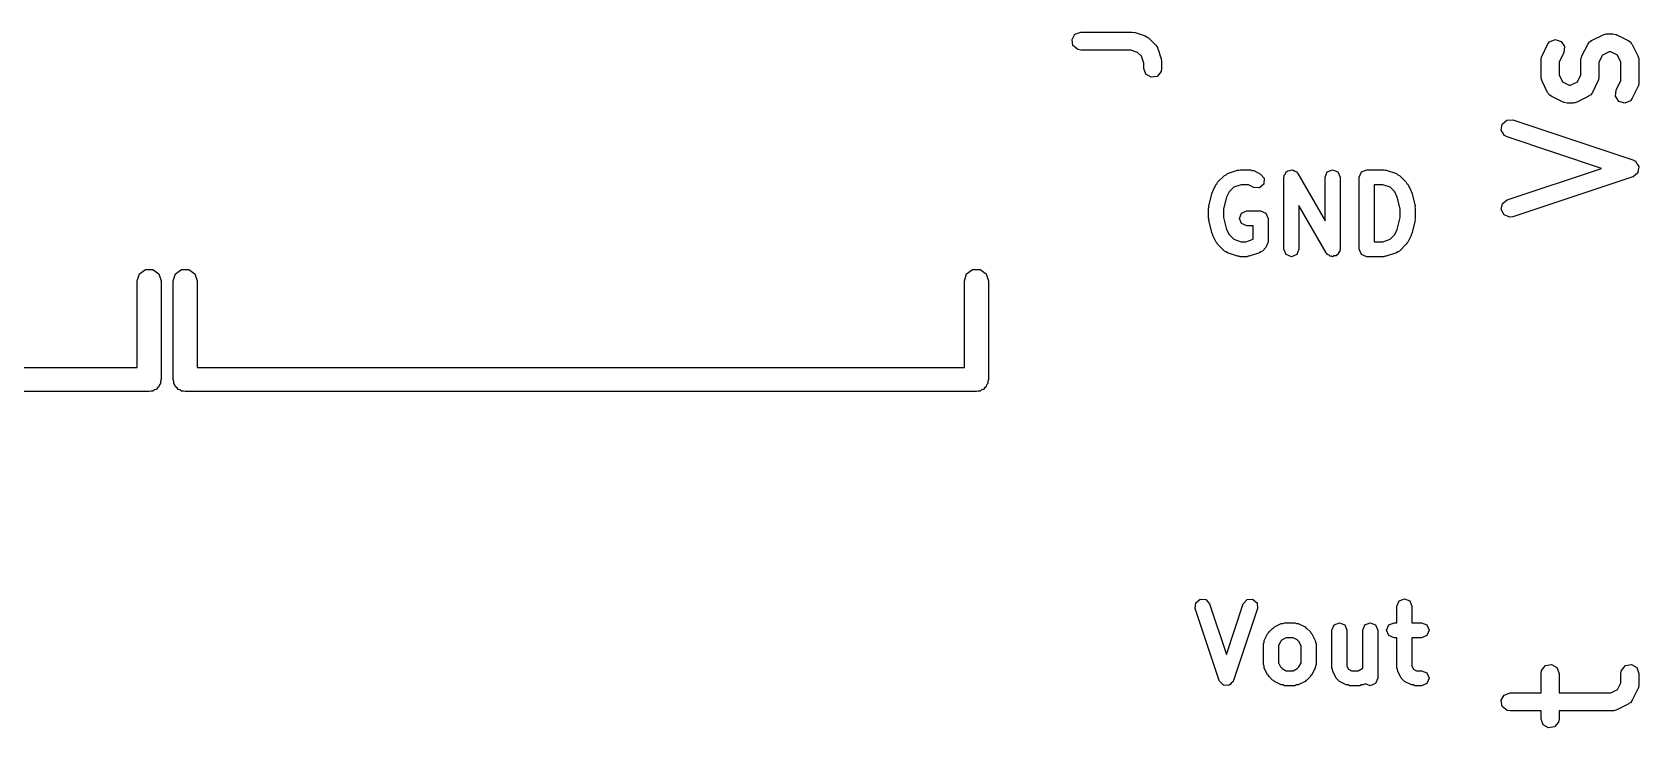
# Model space of a CAD drawing. Extents: x 83.3 to 116.7, y -116.7 to -83.3.
# Drawn here: x 103.32 to 116.73, y -105.93 to -100.12 of the extents above; entities that cross this region are included whole.
import ezdxf

# ---------------------------------------------------------------- set-up
doc = ezdxf.new("R2010")
doc.units = 0
doc.layers.add('BLACK', color=7, linetype='CONTINUOUS')

msp = doc.modelspace()

# ---------------------------------------------------------------- linework, layer by layer
at = {"layer": 'BLACK', "linetype": 'CONTINUOUS'}
for p, q in [((112.023, -100.143), (112.071, -100.125)), ((112.071, -100.125), (112.5, -100.125)), ((112.5, -100.125), (112.522, -100.129)), ((111.998, -100.187), (112.023, -100.143)), ((112.006, -100.237), (111.998, -100.187)), ((112.046, -100.27), (112.006, -100.237)), ((112.522, -100.129), (112.524, -100.129)), ((112.524, -100.129), (112.609, -100.157)), ((112.609, -100.157), (112.632, -100.17)), ((112.632, -100.17), (112.635, -100.174)), ((112.635, -100.174), (112.639, -100.176)), ((112.639, -100.176), (112.696, -100.233)), ((112.696, -100.233), (112.711, -100.254)), ((112.711, -100.254), (112.711, -100.258)), ((112.711, -100.258), (112.714, -100.262)), ((115.919, -100.324), (115.966, -100.228)), ((115.966, -100.228), (115.982, -100.207)), ((115.982, -100.207), (116.029, -100.187)), ((116.029, -100.187), (116.078, -100.202)), ((116.078, -100.202), (116.106, -100.244)), ((116.106, -100.244), (116.1, -100.295)), ((116.252, -100.324), (116.3, -100.228)), ((116.3, -100.228), (116.315, -100.207)), ((116.315, -100.207), (116.325, -100.203)), ((116.325, -100.203), (116.333, -100.195)), ((116.333, -100.195), (116.428, -100.147)), ((116.428, -100.147), (116.453, -100.14)), ((116.453, -100.14), (116.458, -100.141)), ((116.458, -100.141), (116.462, -100.139)), ((116.462, -100.139), (116.51, -100.139)), ((116.51, -100.139), (116.535, -100.144)), ((116.535, -100.144), (116.539, -100.147)), ((116.539, -100.147), (116.543, -100.147)), ((116.543, -100.147), (116.638, -100.195)), ((116.638, -100.195), (116.659, -100.21)), ((116.659, -100.21), (116.664, -100.221)), ((116.664, -100.221), (116.672, -100.228)), ((116.672, -100.228), (116.719, -100.324)), ((112.071, -100.275), (112.046, -100.27)), ((112.488, -100.275), (112.071, -100.275)), ((112.545, -100.294), (112.488, -100.275)), ((112.577, -100.326), (112.545, -100.294)), ((112.596, -100.384), (112.577, -100.326)), ((112.596, -100.429), (112.596, -100.384)), ((112.714, -100.262), (112.743, -100.348)), ((112.743, -100.348), (112.746, -100.37)), ((112.746, -100.37), (112.746, -100.371)), ((112.746, -100.371), (112.746, -100.429)), ((115.911, -100.357), (115.915, -100.331)), ((115.911, -100.5), (115.911, -100.357)), ((115.915, -100.331), (115.918, -100.328)), ((115.918, -100.328), (115.919, -100.324)), ((116.1, -100.295), (116.061, -100.375)), ((116.061, -100.375), (116.061, -100.482)), ((116.244, -100.357), (116.249, -100.331)), ((116.244, -100.482), (116.244, -100.357)), ((116.249, -100.331), (116.251, -100.328)), ((116.251, -100.328), (116.252, -100.324)), ((116.423, -100.318), (116.394, -100.375)), ((116.394, -100.375), (116.394, -100.5)), ((116.48, -100.289), (116.423, -100.318)), ((116.492, -100.289), (116.48, -100.289)), ((116.549, -100.318), (116.492, -100.289)), ((116.577, -100.375), (116.549, -100.318)), ((116.577, -100.53), (116.577, -100.375)), ((116.719, -100.324), (116.727, -100.349)), ((116.727, -100.349), (116.726, -100.353)), ((116.726, -100.353), (116.727, -100.357)), ((116.727, -100.357), (116.727, -100.548)), ((112.614, -100.477), (112.596, -100.429)), ((112.658, -100.502), (112.614, -100.477)), ((112.709, -100.494), (112.658, -100.502)), ((112.742, -100.454), (112.709, -100.494)), ((112.746, -100.429), (112.742, -100.454)), ((115.912, -100.504), (115.911, -100.5)), ((115.911, -100.509), (115.912, -100.504)), ((115.919, -100.534), (115.911, -100.509)), ((116.061, -100.482), (116.089, -100.539)), ((116.216, -100.539), (116.244, -100.482)), ((116.387, -100.529), (116.386, -100.534)), ((116.39, -100.526), (116.387, -100.529)), ((116.394, -100.5), (116.39, -100.526)), ((115.966, -100.629), (115.919, -100.534)), ((115.974, -100.636), (115.966, -100.629)), ((115.979, -100.647), (115.974, -100.636)), ((116, -100.662), (115.979, -100.647)), ((116.095, -100.71), (116, -100.662)), ((116.089, -100.539), (116.146, -100.568)), ((116.146, -100.568), (116.158, -100.568)), ((116.158, -100.568), (116.216, -100.539)), ((116.305, -100.662), (116.21, -100.71)), ((116.313, -100.654), (116.305, -100.662)), ((116.323, -100.65), (116.313, -100.654)), ((116.339, -100.629), (116.323, -100.65)), ((116.386, -100.534), (116.339, -100.629)), ((116.532, -100.66), (116.538, -100.609)), ((116.56, -100.703), (116.532, -100.66)), ((116.538, -100.609), (116.577, -100.53)), ((116.719, -100.581), (116.672, -100.676)), ((116.72, -100.577), (116.719, -100.581)), ((116.723, -100.573), (116.72, -100.577)), ((116.727, -100.548), (116.723, -100.573)), ((116.099, -100.71), (116.095, -100.71)), ((116.103, -100.713), (116.099, -100.71)), ((116.129, -100.718), (116.103, -100.713)), ((116.176, -100.718), (116.129, -100.718)), ((116.18, -100.716), (116.176, -100.718)), ((116.185, -100.717), (116.18, -100.716)), ((116.21, -100.71), (116.185, -100.717)), ((116.609, -100.718), (116.56, -100.703)), ((116.656, -100.697), (116.609, -100.718)), ((116.672, -100.676), (116.656, -100.697)), ((115.579, -100.944), (115.586, -100.893)), ((115.586, -100.893), (115.625, -100.859)), ((115.625, -100.859), (115.676, -100.857)), ((115.676, -100.857), (116.676, -101.191)), ((115.606, -100.987), (115.579, -100.944)), ((115.629, -101), (115.606, -100.987)), ((116.415, -101.262), (115.629, -101)), ((116.676, -101.191), (116.699, -101.203)), ((113.213, -101.378), (113.27, -101.321)), ((113.27, -101.321), (113.284, -101.315)), ((113.284, -101.315), (113.295, -101.306)), ((113.295, -101.306), (113.38, -101.277)), ((113.38, -101.277), (113.39, -101.278)), ((113.39, -101.278), (113.4, -101.274)), ((113.4, -101.274), (113.486, -101.274)), ((113.486, -101.274), (113.499, -101.279)), ((113.499, -101.279), (113.514, -101.281)), ((113.514, -101.281), (113.571, -101.309)), ((113.571, -101.309), (113.602, -101.345)), ((113.766, -101.336), (113.769, -101.328)), ((113.768, -101.32), (113.778, -101.307)), ((113.769, -101.328), (113.768, -101.32)), ((113.778, -101.307), (113.784, -101.292)), ((113.784, -101.292), (113.792, -101.289)), ((113.792, -101.289), (113.798, -101.282)), ((113.798, -101.282), (113.814, -101.28)), ((113.814, -101.28), (113.829, -101.274)), ((113.829, -101.274), (113.837, -101.277)), ((113.837, -101.277), (113.845, -101.276)), ((113.845, -101.276), (113.858, -101.286)), ((113.858, -101.286), (113.873, -101.292)), ((113.873, -101.292), (113.876, -101.3)), ((113.876, -101.3), (113.883, -101.305)), ((113.883, -101.305), (114.109, -101.701)), ((114.109, -101.336), (114.127, -101.292)), ((114.127, -101.292), (114.171, -101.274)), ((114.171, -101.274), (114.216, -101.292)), ((114.216, -101.292), (114.234, -101.336)), ((114.395, -101.336), (114.413, -101.292)), ((114.413, -101.292), (114.457, -101.274)), ((114.457, -101.274), (114.6, -101.274)), ((114.6, -101.274), (114.61, -101.278)), ((114.61, -101.278), (114.62, -101.277)), ((114.62, -101.277), (114.705, -101.306)), ((114.705, -101.306), (114.716, -101.315)), ((114.716, -101.315), (114.73, -101.321)), ((114.73, -101.321), (114.787, -101.378)), ((115.629, -101.524), (116.415, -101.262)), ((116.676, -101.333), (115.676, -101.666)), ((116.678, -101.332), (116.676, -101.333)), ((116.68, -101.332), (116.678, -101.332)), ((116.698, -101.316), (116.68, -101.332)), ((116.716, -101.301), (116.698, -101.316)), ((116.699, -101.203), (116.7, -101.205)), ((116.7, -101.205), (116.702, -101.206)), ((116.702, -101.206), (116.713, -101.227)), ((116.713, -101.227), (116.726, -101.247)), ((116.717, -101.299), (116.716, -101.301)), ((116.718, -101.298), (116.717, -101.299)), ((116.722, -101.274), (116.718, -101.298)), ((116.727, -101.251), (116.722, -101.274)), ((116.726, -101.247), (116.726, -101.249)), ((116.726, -101.249), (116.727, -101.251)), ((113.139, -101.578), (113.168, -101.464)), ((113.168, -101.464), (113.172, -101.458)), ((113.172, -101.458), (113.173, -101.451)), ((113.173, -101.451), (113.201, -101.394)), ((113.201, -101.394), (113.209, -101.387)), ((113.209, -101.387), (113.213, -101.378)), ((113.309, -101.459), (113.288, -101.501)), ((113.348, -101.42), (113.309, -101.459)), ((113.41, -101.399), (113.348, -101.42)), ((113.471, -101.399), (113.41, -101.399)), ((113.515, -101.421), (113.471, -101.399)), ((113.563, -101.424), (113.515, -101.421)), ((113.599, -101.393), (113.563, -101.424)), ((113.602, -101.345), (113.599, -101.393)), ((113.766, -101.936), (113.766, -101.336)), ((114.109, -101.701), (114.109, -101.336)), ((114.234, -101.336), (114.234, -101.936)), ((114.395, -101.936), (114.395, -101.336)), ((114.52, -101.399), (114.52, -101.874)), ((114.59, -101.399), (114.52, -101.399)), ((114.652, -101.42), (114.59, -101.399)), ((114.691, -101.459), (114.652, -101.42)), ((114.712, -101.501), (114.691, -101.459)), ((114.787, -101.378), (114.791, -101.387)), ((114.791, -101.387), (114.799, -101.394)), ((114.799, -101.394), (114.827, -101.451)), ((114.827, -101.451), (114.828, -101.458)), ((114.828, -101.458), (114.832, -101.464)), ((114.832, -101.464), (114.861, -101.578)), ((113.137, -101.594), (113.141, -101.586)), ((113.137, -101.679), (113.137, -101.594)), ((113.141, -101.586), (113.139, -101.578)), ((113.288, -101.501), (113.262, -101.601)), ((113.262, -101.601), (113.262, -101.672)), ((114.117, -101.967), (113.891, -101.572)), ((113.891, -101.572), (113.891, -101.936)), ((114.737, -101.601), (114.712, -101.501)), ((114.737, -101.672), (114.737, -101.601)), ((114.861, -101.578), (114.859, -101.586)), ((114.859, -101.586), (114.862, -101.594)), ((114.862, -101.594), (114.862, -101.679)), ((115.578, -101.606), (115.588, -101.556)), ((115.588, -101.556), (115.629, -101.524)), ((113.141, -101.687), (113.137, -101.679)), ((113.139, -101.694), (113.141, -101.687)), ((113.168, -101.809), (113.139, -101.694)), ((113.262, -101.672), (113.288, -101.772)), ((113.395, -101.679), (113.413, -101.635)), ((113.413, -101.723), (113.395, -101.679)), ((113.413, -101.635), (113.457, -101.617)), ((113.457, -101.742), (113.413, -101.723)), ((113.457, -101.617), (113.571, -101.617)), ((113.571, -101.617), (113.616, -101.635)), ((113.616, -101.635), (113.634, -101.679)), ((113.634, -101.679), (113.634, -101.879)), ((114.712, -101.772), (114.737, -101.672)), ((114.861, -101.694), (114.832, -101.809)), ((114.862, -101.679), (114.859, -101.687)), ((114.859, -101.687), (114.861, -101.694)), ((115.603, -101.651), (115.578, -101.606)), ((115.65, -101.67), (115.603, -101.651)), ((115.676, -101.666), (115.65, -101.67)), ((113.172, -101.814), (113.168, -101.809)), ((113.173, -101.822), (113.172, -101.814)), ((113.201, -101.879), (113.173, -101.822)), ((113.288, -101.772), (113.309, -101.814)), ((113.309, -101.814), (113.348, -101.853)), ((113.348, -101.853), (113.41, -101.874)), ((113.447, -101.874), (113.509, -101.853)), ((113.509, -101.742), (113.457, -101.742)), ((113.509, -101.853), (113.509, -101.742)), ((114.59, -101.874), (114.652, -101.853)), ((114.652, -101.853), (114.691, -101.814)), ((114.691, -101.814), (114.712, -101.772)), ((114.827, -101.822), (114.799, -101.879)), ((114.828, -101.814), (114.827, -101.822)), ((114.832, -101.809), (114.828, -101.814)), ((113.209, -101.885), (113.201, -101.879)), ((113.213, -101.895), (113.209, -101.885)), ((113.27, -101.952), (113.213, -101.895)), ((113.284, -101.958), (113.27, -101.952)), ((113.295, -101.967), (113.284, -101.958)), ((113.38, -101.996), (113.295, -101.967)), ((113.39, -101.995), (113.38, -101.996)), ((113.4, -101.999), (113.39, -101.995)), ((113.457, -101.999), (113.4, -101.999)), ((113.41, -101.874), (113.447, -101.874)), ((113.467, -101.995), (113.457, -101.999)), ((113.477, -101.996), (113.467, -101.995)), ((113.563, -101.967), (113.477, -101.996)), ((113.574, -101.958), (113.563, -101.967)), ((113.587, -101.952), (113.574, -101.958)), ((113.616, -101.923), (113.587, -101.952)), ((113.63, -101.89), (113.616, -101.923)), ((113.634, -101.879), (113.63, -101.89)), ((113.784, -101.981), (113.766, -101.936)), ((113.829, -101.999), (113.784, -101.981)), ((113.873, -101.981), (113.829, -101.999)), ((113.891, -101.936), (113.873, -101.981)), ((114.124, -101.973), (114.117, -101.967)), ((114.127, -101.981), (114.124, -101.973)), ((114.142, -101.987), (114.127, -101.981)), ((114.155, -101.997), (114.142, -101.987)), ((114.163, -101.996), (114.155, -101.997)), ((114.171, -101.999), (114.163, -101.996)), ((114.186, -101.993), (114.171, -101.999)), ((114.202, -101.991), (114.186, -101.993)), ((114.208, -101.984), (114.202, -101.991)), ((114.216, -101.981), (114.208, -101.984)), ((114.222, -101.966), (114.216, -101.981)), ((114.232, -101.953), (114.222, -101.966)), ((114.234, -101.936), (114.231, -101.944)), ((114.231, -101.944), (114.232, -101.953)), ((114.413, -101.981), (114.395, -101.936)), ((114.457, -101.999), (114.413, -101.981)), ((114.6, -101.999), (114.457, -101.999)), ((114.52, -101.874), (114.59, -101.874)), ((114.61, -101.995), (114.6, -101.999)), ((114.62, -101.996), (114.61, -101.995)), ((114.705, -101.967), (114.62, -101.996)), ((114.716, -101.958), (114.705, -101.967)), ((114.73, -101.952), (114.716, -101.958)), ((114.787, -101.895), (114.73, -101.952)), ((114.791, -101.885), (114.787, -101.895)), ((114.799, -101.879), (114.791, -101.885)), ((104.219, -102.141), (104.269, -102.105)), ((104.269, -102.105), (104.331, -102.105)), ((104.331, -102.105), (104.381, -102.141)), ((104.519, -102.141), (104.569, -102.105)), ((104.569, -102.105), (104.631, -102.105)), ((104.631, -102.105), (104.681, -102.141)), ((111.119, -102.141), (111.169, -102.105)), ((111.169, -102.105), (111.231, -102.105)), ((111.231, -102.105), (111.281, -102.141)), ((104.2, -102.2), (104.219, -102.141)), ((104.2, -102.925), (104.2, -102.2)), ((104.381, -102.141), (104.4, -102.2)), ((104.4, -102.2), (104.4, -103.025)), ((104.5, -102.2), (104.519, -102.141)), ((104.5, -103.025), (104.5, -102.2)), ((104.681, -102.141), (104.7, -102.2)), ((104.7, -102.2), (104.7, -102.925)), ((111.1, -102.2), (111.119, -102.141)), ((111.1, -102.925), (111.1, -102.2)), ((111.281, -102.141), (111.3, -102.2)), ((111.3, -102.2), (111.3, -103.025)), ((97.8, -102.925), (104.2, -102.925)), ((104.7, -102.925), (111.1, -102.925)), ((104.386, -103.069), (104.381, -103.084)), ((104.395, -103.056), (104.386, -103.069)), ((104.4, -103.025), (104.395, -103.04)), ((104.395, -103.04), (104.395, -103.056)), ((104.505, -103.04), (104.5, -103.025)), ((104.505, -103.056), (104.505, -103.04)), ((104.514, -103.069), (104.505, -103.056)), ((104.519, -103.084), (104.514, -103.069)), ((111.286, -103.069), (111.281, -103.084)), ((111.295, -103.056), (111.286, -103.069)), ((111.3, -103.025), (111.295, -103.04)), ((111.295, -103.04), (111.295, -103.056)), ((104.3, -103.125), (97.7, -103.125)), ((104.315, -103.12), (104.3, -103.125)), ((104.331, -103.12), (104.315, -103.12)), ((104.344, -103.111), (104.331, -103.12)), ((104.359, -103.106), (104.344, -103.111)), ((104.368, -103.093), (104.359, -103.106)), ((104.381, -103.084), (104.368, -103.093)), ((104.532, -103.093), (104.519, -103.084)), ((104.541, -103.106), (104.532, -103.093)), ((104.556, -103.111), (104.541, -103.106)), ((104.569, -103.12), (104.556, -103.111)), ((104.585, -103.12), (104.569, -103.12)), ((104.6, -103.125), (104.585, -103.12)), ((111.2, -103.125), (104.6, -103.125)), ((111.215, -103.12), (111.2, -103.125)), ((111.231, -103.12), (111.215, -103.12)), ((111.244, -103.111), (111.231, -103.12)), ((111.259, -103.106), (111.244, -103.111)), ((111.268, -103.093), (111.259, -103.106)), ((111.281, -103.084), (111.268, -103.093)), ((113.026, -104.936), (113.03, -104.888)), ((113.226, -105.536), (113.026, -104.936)), ((113.03, -104.888), (113.066, -104.857)), ((113.066, -104.857), (113.114, -104.861)), ((113.114, -104.861), (113.145, -104.897)), ((113.145, -104.897), (113.286, -105.319)), ((113.286, -105.319), (113.426, -104.897)), ((113.545, -104.936), (113.345, -105.536)), ((113.426, -104.897), (113.458, -104.861)), ((113.458, -104.861), (113.505, -104.857)), ((113.505, -104.857), (113.542, -104.888)), ((113.542, -104.888), (113.545, -104.936)), ((114.709, -104.916), (114.727, -104.872)), ((114.709, -105.054), (114.709, -104.916)), ((114.727, -104.872), (114.771, -104.854)), ((114.771, -104.854), (114.816, -104.872)), ((114.816, -104.872), (114.834, -104.916)), ((114.834, -104.916), (114.834, -105.054)), ((113.686, -105.089), (113.743, -105.061)), ((113.743, -105.061), (113.758, -105.059)), ((113.758, -105.059), (113.771, -105.054)), ((113.771, -105.054), (113.857, -105.054)), ((113.857, -105.054), (113.871, -105.059)), ((113.871, -105.059), (113.885, -105.061)), ((113.885, -105.061), (113.942, -105.089)), ((114.166, -105.116), (114.184, -105.072)), ((114.184, -105.072), (114.229, -105.054)), ((114.229, -105.054), (114.273, -105.072)), ((114.273, -105.072), (114.291, -105.116)), ((114.423, -105.116), (114.442, -105.072)), ((114.442, -105.072), (114.486, -105.054)), ((114.486, -105.054), (114.53, -105.072)), ((114.53, -105.072), (114.548, -105.116)), ((114.623, -105.116), (114.642, -105.072)), ((114.642, -105.072), (114.686, -105.054)), ((114.686, -105.054), (114.709, -105.054)), ((114.834, -105.054), (114.914, -105.054)), ((114.914, -105.054), (114.958, -105.072)), ((114.958, -105.072), (114.977, -105.116)), ((113.595, -105.231), (113.6, -105.217)), ((113.6, -105.217), (113.601, -105.203)), ((113.601, -105.203), (113.63, -105.146)), ((113.63, -105.146), (113.638, -105.139)), ((113.638, -105.139), (113.642, -105.129)), ((113.642, -105.129), (113.67, -105.101)), ((113.67, -105.101), (113.68, -105.097)), ((113.68, -105.097), (113.686, -105.089)), ((113.737, -105.211), (113.72, -105.245)), ((113.751, -105.196), (113.737, -105.211)), ((113.786, -105.179), (113.751, -105.196)), ((113.842, -105.179), (113.786, -105.179)), ((113.877, -105.196), (113.842, -105.179)), ((113.891, -105.211), (113.877, -105.196)), ((113.909, -105.245), (113.891, -105.211)), ((113.942, -105.089), (113.949, -105.097)), ((113.949, -105.097), (113.958, -105.101)), ((113.958, -105.101), (113.987, -105.129)), ((113.987, -105.129), (113.991, -105.139)), ((113.991, -105.139), (113.999, -105.146)), ((113.999, -105.146), (114.027, -105.203)), ((114.027, -105.203), (114.028, -105.217)), ((114.028, -105.217), (114.034, -105.231)), ((114.166, -105.431), (114.166, -105.116)), ((114.291, -105.116), (114.291, -105.416)), ((114.423, -105.433), (114.423, -105.116)), ((114.548, -105.116), (114.548, -105.516)), ((114.642, -105.161), (114.623, -105.116)), ((114.686, -105.179), (114.642, -105.161)), ((114.709, -105.179), (114.686, -105.179)), ((114.709, -105.431), (114.709, -105.179)), ((114.914, -105.179), (114.834, -105.179)), ((114.834, -105.179), (114.834, -105.416)), ((114.958, -105.161), (114.914, -105.179)), ((114.977, -105.116), (114.958, -105.161)), ((113.595, -105.402), (113.595, -105.231)), ((113.72, -105.245), (113.72, -105.387)), ((113.909, -105.387), (113.909, -105.245)), ((114.034, -105.231), (114.034, -105.402)), ((113.6, -105.416), (113.595, -105.402)), ((113.601, -105.43), (113.6, -105.416)), ((113.63, -105.487), (113.601, -105.43)), ((113.638, -105.494), (113.63, -105.487)), ((113.72, -105.387), (113.737, -105.422)), ((113.737, -105.422), (113.751, -105.436)), ((113.751, -105.436), (113.786, -105.454)), ((113.786, -105.454), (113.842, -105.454)), ((113.842, -105.454), (113.877, -105.436)), ((113.877, -105.436), (113.891, -105.422)), ((113.891, -105.422), (113.909, -105.387)), ((113.999, -105.487), (113.991, -105.494)), ((114.027, -105.43), (113.999, -105.487)), ((114.028, -105.416), (114.027, -105.43)), ((114.034, -105.402), (114.028, -105.416)), ((114.172, -105.444), (114.166, -105.431)), ((114.173, -105.459), (114.172, -105.444)), ((114.201, -105.516), (114.173, -105.459)), ((114.291, -105.416), (114.304, -105.441)), ((114.304, -105.441), (114.329, -105.454)), ((114.329, -105.454), (114.385, -105.454)), ((114.385, -105.454), (114.42, -105.436)), ((114.42, -105.436), (114.423, -105.433)), ((114.714, -105.444), (114.709, -105.431)), ((114.716, -105.459), (114.714, -105.444)), ((114.744, -105.516), (114.716, -105.459)), ((114.834, -105.416), (114.847, -105.441)), ((114.847, -105.441), (114.872, -105.454)), ((114.872, -105.454), (114.914, -105.454)), ((114.914, -105.454), (114.958, -105.472)), ((114.958, -105.472), (114.977, -105.516)), ((115.911, -105.476), (115.915, -105.451)), ((115.911, -105.639), (115.911, -105.476)), ((115.915, -105.451), (115.948, -105.411)), ((115.948, -105.411), (115.999, -105.402)), ((115.999, -105.402), (116.043, -105.428)), ((116.043, -105.428), (116.061, -105.476)), ((116.061, -105.476), (116.061, -105.639)), ((116.577, -105.476), (116.582, -105.451)), ((116.577, -105.554), (116.577, -105.476)), ((116.582, -105.451), (116.615, -105.411)), ((116.615, -105.411), (116.665, -105.402)), ((116.665, -105.402), (116.71, -105.428)), ((116.71, -105.428), (116.727, -105.476)), ((116.727, -105.476), (116.727, -105.571)), ((113.229, -105.54), (113.226, -105.536)), ((113.23, -105.544), (113.229, -105.54)), ((113.245, -105.557), (113.23, -105.544)), ((113.258, -105.572), (113.245, -105.557)), ((113.262, -105.573), (113.258, -105.572)), ((113.266, -105.576), (113.262, -105.573)), ((113.286, -105.574), (113.266, -105.576)), ((113.305, -105.576), (113.286, -105.574)), ((113.309, -105.573), (113.305, -105.576)), ((113.314, -105.572), (113.309, -105.573)), ((113.327, -105.557), (113.314, -105.572)), ((113.342, -105.544), (113.327, -105.557)), ((113.345, -105.536), (113.342, -105.54)), ((113.342, -105.54), (113.342, -105.544)), ((113.642, -105.503), (113.638, -105.494)), ((113.67, -105.532), (113.642, -105.503)), ((113.68, -105.536), (113.67, -105.532)), ((113.686, -105.544), (113.68, -105.536)), ((113.743, -105.572), (113.686, -105.544)), ((113.758, -105.573), (113.743, -105.572)), ((113.771, -105.579), (113.758, -105.573)), ((113.857, -105.579), (113.771, -105.579)), ((113.871, -105.573), (113.857, -105.579)), ((113.885, -105.572), (113.871, -105.573)), ((113.942, -105.544), (113.885, -105.572)), ((113.949, -105.536), (113.942, -105.544)), ((113.958, -105.532), (113.949, -105.536)), ((113.987, -105.503), (113.958, -105.532)), ((113.991, -105.494), (113.987, -105.503)), ((114.216, -105.529), (114.201, -105.516)), ((114.229, -105.544), (114.216, -105.529)), ((114.286, -105.572), (114.229, -105.544)), ((114.301, -105.573), (114.286, -105.572)), ((114.314, -105.579), (114.301, -105.573)), ((114.4, -105.579), (114.314, -105.579)), ((114.413, -105.573), (114.4, -105.579)), ((114.428, -105.572), (114.413, -105.573)), ((114.447, -105.563), (114.428, -105.572)), ((114.486, -105.579), (114.447, -105.563)), ((114.53, -105.561), (114.486, -105.579)), ((114.548, -105.516), (114.53, -105.561)), ((114.759, -105.529), (114.744, -105.516)), ((114.772, -105.544), (114.759, -105.529)), ((114.829, -105.572), (114.772, -105.544)), ((114.844, -105.573), (114.829, -105.572)), ((114.857, -105.579), (114.844, -105.573)), ((114.914, -105.579), (114.857, -105.579)), ((114.958, -105.561), (114.914, -105.579)), ((114.977, -105.516), (114.958, -105.561)), ((116.492, -105.639), (116.549, -105.611)), ((116.549, -105.611), (116.577, -105.554)), ((116.719, -105.605), (116.672, -105.7)), ((116.72, -105.601), (116.719, -105.605)), ((116.723, -105.597), (116.72, -105.601)), ((116.727, -105.571), (116.723, -105.597)), ((115.579, -105.701), (115.604, -105.657)), ((115.587, -105.752), (115.579, -105.701)), ((115.627, -105.785), (115.587, -105.752)), ((115.604, -105.657), (115.652, -105.639)), ((115.652, -105.639), (115.911, -105.639)), ((116.061, -105.639), (116.492, -105.639)), ((116.638, -105.734), (116.543, -105.781)), ((116.646, -105.726), (116.638, -105.734)), ((116.656, -105.721), (116.646, -105.726)), ((116.672, -105.7), (116.656, -105.721)), ((115.652, -105.789), (115.627, -105.785)), ((115.911, -105.789), (115.652, -105.789)), ((115.911, -105.857), (115.911, -105.789)), ((115.928, -105.905), (115.911, -105.857)), ((116.056, -105.883), (116.023, -105.922)), ((116.061, -105.857), (116.056, -105.883)), ((116.51, -105.789), (116.061, -105.789)), ((116.061, -105.789), (116.061, -105.857)), ((116.514, -105.788), (116.51, -105.789)), ((116.518, -105.789), (116.514, -105.788)), ((116.543, -105.781), (116.518, -105.789)), ((115.973, -105.931), (115.928, -105.905)), ((116.023, -105.922), (115.973, -105.931))]:
    msp.add_line(p, q, dxfattribs=at)

doc.saveas('drawing.dxf')
